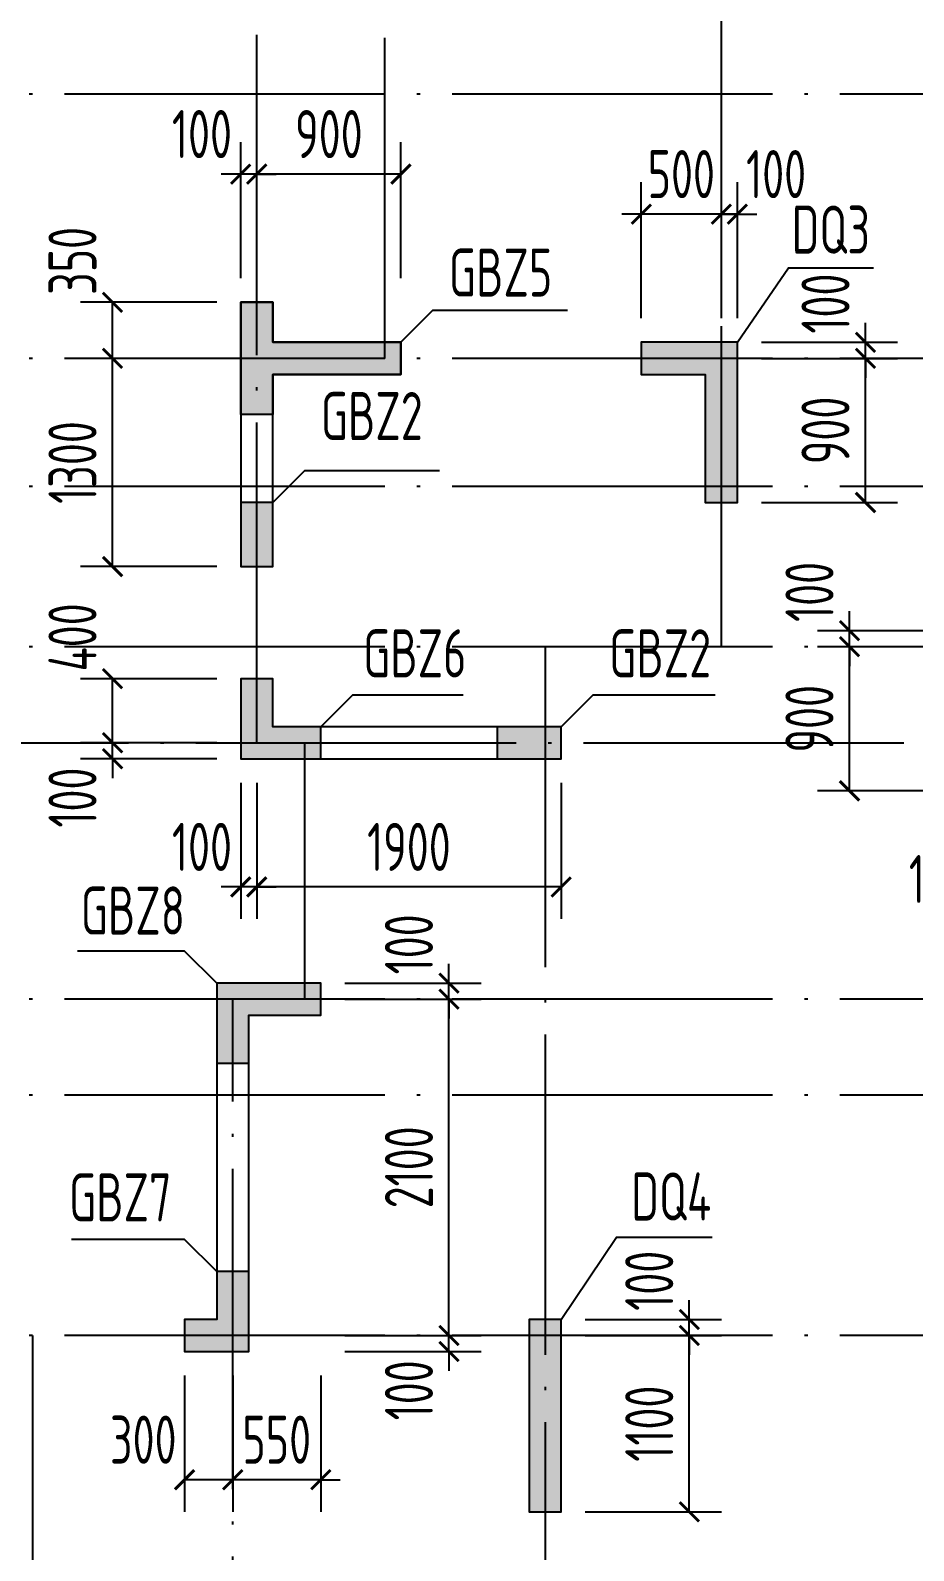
# Model space of a CAD drawing. Extents: x -668857 to 154266, y -275694 to 291306.
# Drawn here: x -326259 to -320747, y 67049 to 76538 of the extents above; entities that cross this region are included whole.
import ezdxf
from ezdxf.enums import TextEntityAlignment as Align

# ---------------------------------------------------------------- set-up
doc = ezdxf.new("R2010")
doc.units = 0
doc.header["$LTSCALE"] = 1000
doc.linetypes.add('DOTE', pattern=[2.42, 2, -0.2, 0.02, -0.2])
doc.layers.get('0').update_dxf_attribs({"linetype": 'CONTINUOUS'})
doc.layers.get('DEFPOINTS').update_dxf_attribs({"linetype": 'CONTINUOUS'})
for name, color, linetype in [('A-DOTE', 10, 'DOTE'), ('S-Q墙实线', 6, 'CONTINUOUS'), ('S-Q墙标注', 3, 'CONTINUOUS'), ('S-X详图填充', 252, 'CONTINUOUS'), ('S-X详图实线', 4, 'CONTINUOUS'), ('S-Z柱编号', 6, 'CONTINUOUS')]:
    doc.layers.add(name, color=color, linetype=linetype)
doc.styles.add('TSSD_REIN', font='tssdeng.shx', dxfattribs={"width": 0.7, "height": 300, "bigfont": 'tssdchn.shx'})
doc.styles.add('结构文字', font='zstxt.shx', dxfattribs={"width": 0.7, "bigfont": 'zshz.shx'})
doc.dimstyles.new('STRUCK', dxfattribs={"dimtxt": 400, "dimasz": 121, "dimexe": 200, "dimexo": 150, "dimgap": 115, "dimtad": 1, "dimdec": 0, "dimdsep": 46, "dimtxsty": '结构文字', "dimblk": 'ARCHTICK', "dimcen": 400, "dimclrd": 3, "dimclre": 3, "dimclrt": 7, "dimadec": 0, "dimazin": 0, "dimtfac": 1, "dimtdec": 0, "dimtix": 1, "dimtmove": 2, "dimatfit": 3, "dimldrblk": '_DIMX', "dimfxl": 0, "dimtolj": 1, "dimtzin": 0, "dimarcsym": 0})

# ---------------------------------------------------------------- blocks, each defined once
blk = doc.blocks.new('20210726.16395156')
at = {"layer": 'A-DOTE'}
for p, q in [((18500, 13100.3), (18500, 18249.9)), ((19300, 15500), (19300, 18249.9)), ((21400, 13700), (21400, 18249.9)), ((55600, 17150), (3600, 17150)), ((55600, 15500), (3600, 15500)), ((55600, 14700), (3600, 14700)), ((55600, 13700), (3600, 13700)), ((20299.8, 13700), (20300, 3600)), ((3600, 13100.3), (55600, 13100.3)), ((18800, 11500), (18800, 13100)), ((55600, 11500), (3600, 11500)), ((18350, 3600.1), (18350, 11500)), ((55600, 10900), (3600, 10900)), ((55600, 9400), (3600, 9400)), ((17100, 9400), (17100, 3600))]:
    blk.add_line(p, q, dxfattribs=at)
blk = doc.blocks.new('_ArchTick')
at = {"color": 0, "linetype": 'ByBlock', "const_width": 0.15}
blk.add_lwpolyline([(-0.5, -0.5), (0.5, 0.5)], dxfattribs=at)
blk = doc.blocks.new('*D1369')
at = {"layer": 'DEFPOINTS', "color": 0}
for p in [(-322946.8, 68391.2), (-322146.8, 68391.2), (-322946.8, 67291.2)]:
    blk.add_point(p, dxfattribs=at)
at = {"layer": 'S-Q墙标注', "color": 3, "lineweight": -2}
for p, q in [((-322796.8, 68391.2), (-321946.8, 68391.2)), ((-322146.8, 67291.2), (-322146.8, 68391.2)), ((-322796.8, 67291.2), (-321946.8, 67291.2))]:
    blk.add_line(p, q, dxfattribs=at)
at = {"layer": 'S-Q墙标注', "color": 3, "lineweight": -2, "xscale": 121, "yscale": 121, "zscale": 121}
for p, rotation in [((-322146.8, 68391.2), 90), ((-322146.8, 67291.2), 270)]:
    blk.add_blockref('_ArchTick', p, dxfattribs=dict(at, rotation=rotation))
at = {"layer": 'S-Q墙标注', "color": 7, "insert": (-322396.8, 67841.2), "char_height": 300, "attachment_point": 5, "rotation": 90, "style": 'TSSD_REIN'}
blk.add_mtext('\\A1;1100', dxfattribs=at)
blk = doc.blocks.new('_DIMX')
blk.add_line((-150, 0), (150, 0))
at = {"const_width": 50}
blk.add_lwpolyline([(-70, -70), (70, 70)], dxfattribs=at)
blk = doc.blocks.new('*D1370')
at = {"layer": 'DEFPOINTS', "color": 0}
for p in [(-322946.8, 68491.2), (-322146.8, 68491.2), (-322946.8, 68391.2)]:
    blk.add_point(p, dxfattribs=at)
at = {"layer": 'S-Q墙标注', "color": 3, "lineweight": -2}
for p, q in [((-322146.8, 68491.2), (-322146.8, 68612.2)), ((-322796.8, 68491.2), (-321946.8, 68491.2)), ((-322146.8, 68391.2), (-322146.8, 68491.2)), ((-322796.8, 68391.2), (-321946.8, 68391.2)), ((-322146.8, 68391.2), (-322146.8, 68270.2))]:
    blk.add_line(p, q, dxfattribs=at)
at = {"layer": 'S-Q墙标注', "color": 3, "lineweight": -2, "xscale": 121, "yscale": 121, "zscale": 121}
for p, rotation in [((-322146.8, 68491.2), 270), ((-322146.8, 68391.2), 90)]:
    blk.add_blockref('_ArchTick', p, dxfattribs=dict(at, rotation=rotation))
at = {"layer": 'S-Q墙标注', "color": 7, "insert": (-322396.8, 68733.1), "char_height": 300, "attachment_point": 5, "rotation": 90, "style": 'TSSD_REIN'}
blk.add_mtext('\\A1;100', dxfattribs=at)
blk = doc.blocks.new('*D1379')
at = {"layer": 'DEFPOINTS', "color": 0}
for p in [(-321146.8, 72691.2), (-320346.8, 72691.2), (-320346.8, 71791.2)]:
    blk.add_point(p, dxfattribs=at)
at = {"layer": 'S-Q墙标注', "color": 3, "lineweight": -2}
for p, q in [((-320496.8, 72691.2), (-321346.8, 72691.2)), ((-321146.8, 71791.2), (-321146.8, 72691.2)), ((-320496.8, 71791.2), (-321346.8, 71791.2))]:
    blk.add_line(p, q, dxfattribs=at)
at = {"layer": 'S-Q墙标注', "color": 3, "lineweight": -2, "xscale": 121, "yscale": 121, "zscale": 121}
for p, rotation in [((-321146.8, 72691.2), 90), ((-321146.8, 71791.2), 270)]:
    blk.add_blockref('_ArchTick', p, dxfattribs=dict(at, rotation=rotation))
at = {"layer": 'S-Q墙标注', "color": 7, "insert": (-321396.8, 72241.2), "char_height": 300, "attachment_point": 5, "rotation": 90, "style": 'TSSD_REIN'}
blk.add_mtext('\\A1;900', dxfattribs=at)
blk = doc.blocks.new('*D1380')
at = {"layer": 'DEFPOINTS', "color": 0}
for p in [(-321146.8, 72791.2), (-320346.8, 72791.2), (-320346.8, 72691.2)]:
    blk.add_point(p, dxfattribs=at)
at = {"layer": 'S-Q墙标注', "color": 3, "lineweight": -2}
for p, q in [((-321146.8, 72791.2), (-321146.8, 72912.2)), ((-320496.8, 72791.2), (-321346.8, 72791.2)), ((-321146.8, 72691.2), (-321146.8, 72791.2)), ((-320496.8, 72691.2), (-321346.8, 72691.2)), ((-321146.8, 72691.2), (-321146.8, 72570.2))]:
    blk.add_line(p, q, dxfattribs=at)
at = {"layer": 'S-Q墙标注', "color": 3, "lineweight": -2, "xscale": 121, "yscale": 121, "zscale": 121}
for p, rotation in [((-321146.8, 72791.2), 270), ((-321146.8, 72691.2), 90)]:
    blk.add_blockref('_ArchTick', p, dxfattribs=dict(at, rotation=rotation))
at = {"layer": 'S-Q墙标注', "color": 7, "insert": (-321396.8, 73033.1), "char_height": 300, "attachment_point": 5, "rotation": 90, "style": 'TSSD_REIN'}
blk.add_mtext('\\A1;100', dxfattribs=at)
blk = doc.blocks.new('*D1382')
at = {"layer": 'DEFPOINTS', "color": 0}
for p in [(-320346.8, 71791.2), (-320246.8, 71791.2), (-320346.8, 70991.2)]:
    blk.add_point(p, dxfattribs=at)
at = {"layer": 'S-Q墙标注', "color": 3, "lineweight": -2}
for p, q in [((-320346.8, 71641.2), (-320346.8, 70791.2)), ((-320246.8, 71641.2), (-320246.8, 70791.2)), ((-320346.8, 70991.2), (-320467.8, 70991.2)), ((-320246.8, 70991.2), (-320346.8, 70991.2)), ((-320246.8, 70991.2), (-320125.8, 70991.2))]:
    blk.add_line(p, q, dxfattribs=at)
at = {"layer": 'S-Q墙标注', "color": 3, "lineweight": -2, "xscale": 121, "yscale": 121, "zscale": 121}
blk.add_blockref('_ArchTick', (-320346.8, 70991.2), dxfattribs=at)
at = {"layer": 'S-Q墙标注', "color": 3, "lineweight": -2, "xscale": 121, "yscale": 121, "zscale": 121, "rotation": 180}
blk.add_blockref('_ArchTick', (-320246.8, 70991.2), dxfattribs=at)
at = {"layer": 'S-Q墙标注', "color": 7, "insert": (-320588.7, 71241.2), "char_height": 300, "attachment_point": 5, "style": 'TSSD_REIN'}
blk.add_mtext('\\A1;100', dxfattribs=at)
blk = doc.blocks.new('*D1383')
at = {"layer": 'DEFPOINTS', "color": 0}
for p in [(-325746.8, 72091.5), (-324946.8, 72091.5), (-324946.8, 71991.5)]:
    blk.add_point(p, dxfattribs=at)
at = {"layer": 'S-Q墙标注', "color": 3, "lineweight": -2}
for p, q in [((-325746.8, 72091.5), (-325746.8, 72212.5)), ((-325096.8, 72091.5), (-325946.8, 72091.5)), ((-325746.8, 71991.5), (-325746.8, 72091.5)), ((-325096.8, 71991.5), (-325946.8, 71991.5)), ((-325746.8, 71991.5), (-325746.8, 71870.5))]:
    blk.add_line(p, q, dxfattribs=at)
at = {"layer": 'S-Q墙标注', "color": 3, "lineweight": -2, "xscale": 121, "yscale": 121, "zscale": 121}
for p, rotation in [((-325746.8, 72091.5), 270), ((-325746.8, 71991.5), 90)]:
    blk.add_blockref('_ArchTick', p, dxfattribs=dict(at, rotation=rotation))
at = {"layer": 'S-Q墙标注', "color": 7, "insert": (-325996.8, 71749.5), "char_height": 300, "attachment_point": 5, "rotation": 90, "style": 'TSSD_REIN'}
blk.add_mtext('\\A1;100', dxfattribs=at)
blk = doc.blocks.new('*D1384')
at = {"layer": 'DEFPOINTS', "color": 0}
for p in [(-325746.8, 72491.5), (-324946.8, 72491.5), (-324946.8, 72091.5)]:
    blk.add_point(p, dxfattribs=at)
at = {"layer": 'S-Q墙标注', "color": 3, "lineweight": -2}
for p, q in [((-325096.8, 72491.5), (-325946.8, 72491.5)), ((-325746.8, 72091.5), (-325746.8, 72491.5)), ((-325096.8, 72091.5), (-325946.8, 72091.5))]:
    blk.add_line(p, q, dxfattribs=at)
at = {"layer": 'S-Q墙标注', "color": 3, "lineweight": -2, "xscale": 121, "yscale": 121, "zscale": 121}
for p, rotation in [((-325746.8, 72491.5), 90), ((-325746.8, 72091.5), 270)]:
    blk.add_blockref('_ArchTick', p, dxfattribs=dict(at, rotation=rotation))
at = {"layer": 'S-Q墙标注', "color": 7, "insert": (-325996.8, 72749.5), "char_height": 300, "attachment_point": 5, "rotation": 90, "style": 'TSSD_REIN'}
blk.add_mtext('\\A1;400', dxfattribs=at)
blk = doc.blocks.new('*D1385')
at = {"layer": 'DEFPOINTS', "color": 0}
for p in [(-324846.8, 71991.5), (-322946.8, 71991.5), (-324846.8, 71191.5)]:
    blk.add_point(p, dxfattribs=at)
at = {"layer": 'S-Q墙标注', "color": 3, "lineweight": -2}
for p, q in [((-324846.8, 71841.5), (-324846.8, 70991.5)), ((-322946.8, 71841.5), (-322946.8, 70991.5)), ((-322946.8, 71191.5), (-324846.8, 71191.5))]:
    blk.add_line(p, q, dxfattribs=at)
at = {"layer": 'S-Q墙标注', "color": 3, "lineweight": -2, "xscale": 121, "yscale": 121, "zscale": 121, "rotation": 180}
blk.add_blockref('_ArchTick', (-324846.8, 71191.5), dxfattribs=at)
at = {"layer": 'S-Q墙标注', "color": 3, "lineweight": -2, "xscale": 121, "yscale": 121, "zscale": 121}
blk.add_blockref('_ArchTick', (-322946.8, 71191.5), dxfattribs=at)
at = {"layer": 'S-Q墙标注', "color": 7, "insert": (-323896.8, 71441.5), "char_height": 300, "attachment_point": 5, "style": 'TSSD_REIN'}
blk.add_mtext('\\A1;1900', dxfattribs=at)
blk = doc.blocks.new('*D1386')
at = {"layer": 'DEFPOINTS', "color": 0}
for p in [(-324946.8, 71991.5), (-324846.8, 71991.5), (-324946.8, 71191.5)]:
    blk.add_point(p, dxfattribs=at)
at = {"layer": 'S-Q墙标注', "color": 3, "lineweight": -2}
for p, q in [((-324946.8, 71841.5), (-324946.8, 70991.5)), ((-324846.8, 71841.5), (-324846.8, 70991.5)), ((-324946.8, 71191.5), (-325067.8, 71191.5)), ((-324846.8, 71191.5), (-324946.8, 71191.5)), ((-324846.8, 71191.5), (-324725.8, 71191.5))]:
    blk.add_line(p, q, dxfattribs=at)
at = {"layer": 'S-Q墙标注', "color": 3, "lineweight": -2, "xscale": 121, "yscale": 121, "zscale": 121}
blk.add_blockref('_ArchTick', (-324946.8, 71191.5), dxfattribs=at)
at = {"layer": 'S-Q墙标注', "color": 3, "lineweight": -2, "xscale": 121, "yscale": 121, "zscale": 121, "rotation": 180}
blk.add_blockref('_ArchTick', (-324846.8, 71191.5), dxfattribs=at)
at = {"layer": 'S-Q墙标注', "color": 7, "insert": (-325188.7, 71441.5), "char_height": 300, "attachment_point": 5, "style": 'TSSD_REIN'}
blk.add_mtext('\\A1;100', dxfattribs=at)
blk = doc.blocks.new('*D1387')
at = {"layer": 'DEFPOINTS', "color": 0}
for p in [(-321846.8, 74491.2), (-321046.8, 74491.2), (-321846.8, 73591.2)]:
    blk.add_point(p, dxfattribs=at)
at = {"layer": 'S-Q墙标注', "color": 3, "lineweight": -2}
for p, q in [((-321696.8, 74491.2), (-320846.8, 74491.2)), ((-321046.8, 73591.2), (-321046.8, 74491.2)), ((-321696.8, 73591.2), (-320846.8, 73591.2))]:
    blk.add_line(p, q, dxfattribs=at)
at = {"layer": 'S-Q墙标注', "color": 3, "lineweight": -2, "xscale": 121, "yscale": 121, "zscale": 121}
for p, rotation in [((-321046.8, 74491.2), 90), ((-321046.8, 73591.2), 270)]:
    blk.add_blockref('_ArchTick', p, dxfattribs=dict(at, rotation=rotation))
at = {"layer": 'S-Q墙标注', "color": 7, "insert": (-321296.8, 74041.2), "char_height": 300, "attachment_point": 5, "rotation": 90, "style": 'TSSD_REIN'}
blk.add_mtext('\\A1;900', dxfattribs=at)
blk = doc.blocks.new('*D1388')
at = {"layer": 'DEFPOINTS', "color": 0}
for p in [(-321846.8, 74591.2), (-321046.8, 74591.2), (-321846.8, 74491.2)]:
    blk.add_point(p, dxfattribs=at)
at = {"layer": 'S-Q墙标注', "color": 3, "lineweight": -2}
for p, q in [((-321046.8, 74591.2), (-321046.8, 74712.2)), ((-321696.8, 74591.2), (-320846.8, 74591.2)), ((-321046.8, 74491.2), (-321046.8, 74591.2)), ((-321696.8, 74491.2), (-320846.8, 74491.2)), ((-321046.8, 74491.2), (-321046.8, 74370.2))]:
    blk.add_line(p, q, dxfattribs=at)
at = {"layer": 'S-Q墙标注', "color": 3, "lineweight": -2, "xscale": 121, "yscale": 121, "zscale": 121}
for p, rotation in [((-321046.8, 74591.2), 270), ((-321046.8, 74491.2), 90)]:
    blk.add_blockref('_ArchTick', p, dxfattribs=dict(at, rotation=rotation))
at = {"layer": 'S-Q墙标注', "color": 7, "insert": (-321296.8, 74833.1), "char_height": 300, "attachment_point": 5, "rotation": 90, "style": 'TSSD_REIN'}
blk.add_mtext('\\A1;100', dxfattribs=at)
blk = doc.blocks.new('*D1389')
at = {"layer": 'DEFPOINTS', "color": 0}
for p in [(-321946.8, 75391.2), (-321946.8, 74591.2), (-321846.8, 74591.2)]:
    blk.add_point(p, dxfattribs=at)
at = {"layer": 'S-Q墙标注', "color": 3, "lineweight": -2}
for p, q in [((-321946.8, 74741.2), (-321946.8, 75591.2)), ((-321846.8, 74741.2), (-321846.8, 75591.2)), ((-321946.8, 75391.2), (-322067.8, 75391.2)), ((-321846.8, 75391.2), (-321946.8, 75391.2)), ((-321846.8, 75391.2), (-321725.8, 75391.2))]:
    blk.add_line(p, q, dxfattribs=at)
at = {"layer": 'S-Q墙标注', "color": 3, "lineweight": -2, "xscale": 121, "yscale": 121, "zscale": 121}
blk.add_blockref('_ArchTick', (-321946.8, 75391.2), dxfattribs=at)
at = {"layer": 'S-Q墙标注', "color": 3, "lineweight": -2, "xscale": 121, "yscale": 121, "zscale": 121, "rotation": 180}
blk.add_blockref('_ArchTick', (-321846.8, 75391.2), dxfattribs=at)
at = {"layer": 'S-Q墙标注', "color": 7, "insert": (-321604.9, 75641.2), "char_height": 300, "attachment_point": 5, "style": 'TSSD_REIN'}
blk.add_mtext('\\A1;100', dxfattribs=at)
blk = doc.blocks.new('*D1390')
at = {"layer": 'DEFPOINTS', "color": 0}
for p in [(-322446.7, 75391.2), (-322446.7, 74591.2), (-321946.8, 74591.2)]:
    blk.add_point(p, dxfattribs=at)
at = {"layer": 'S-Q墙标注', "color": 3, "lineweight": -2}
for p, q in [((-322446.7, 74741.2), (-322446.7, 75591.2)), ((-321946.8, 74741.2), (-321946.8, 75591.2)), ((-322446.7, 75391.2), (-322567.7, 75391.2)), ((-321946.8, 75391.2), (-322446.7, 75391.2)), ((-321946.8, 75391.2), (-321825.8, 75391.2))]:
    blk.add_line(p, q, dxfattribs=at)
at = {"layer": 'S-Q墙标注', "color": 3, "lineweight": -2, "xscale": 121, "yscale": 121, "zscale": 121}
blk.add_blockref('_ArchTick', (-322446.7, 75391.2), dxfattribs=at)
at = {"layer": 'S-Q墙标注', "color": 3, "lineweight": -2, "xscale": 121, "yscale": 121, "zscale": 121, "rotation": 180}
blk.add_blockref('_ArchTick', (-321946.8, 75391.2), dxfattribs=at)
at = {"layer": 'S-Q墙标注', "color": 7, "insert": (-322196.8, 75641.2), "char_height": 300, "attachment_point": 5, "style": 'TSSD_REIN'}
blk.add_mtext('\\A1;500', dxfattribs=at)
blk = doc.blocks.new('*D1391')
at = {"layer": 'DEFPOINTS', "color": 0}
for p in [(-324446.7, 68391.2), (-323646.7, 68391.2), (-324446.7, 68291.2)]:
    blk.add_point(p, dxfattribs=at)
at = {"layer": 'S-Q墙标注', "color": 3, "lineweight": -2}
for p, q in [((-323646.7, 68391.2), (-323646.7, 68512.2)), ((-324296.7, 68391.2), (-323446.7, 68391.2)), ((-323646.7, 68291.2), (-323646.7, 68391.2)), ((-324296.7, 68291.2), (-323446.7, 68291.2)), ((-323646.7, 68291.2), (-323646.7, 68170.2))]:
    blk.add_line(p, q, dxfattribs=at)
at = {"layer": 'S-Q墙标注', "color": 3, "lineweight": -2, "xscale": 121, "yscale": 121, "zscale": 121}
for p, rotation in [((-323646.7, 68391.2), 270), ((-323646.7, 68291.2), 90)]:
    blk.add_blockref('_ArchTick', p, dxfattribs=dict(at, rotation=rotation))
at = {"layer": 'S-Q墙标注', "color": 7, "insert": (-323896.7, 68049.3), "char_height": 300, "attachment_point": 5, "rotation": 90, "style": 'TSSD_REIN'}
blk.add_mtext('\\A1;100', dxfattribs=at)
blk = doc.blocks.new('*D1392')
at = {"layer": 'DEFPOINTS', "color": 0}
for p in [(-324446.7, 70491.2), (-323646.7, 70491.2), (-324446.7, 68391.2)]:
    blk.add_point(p, dxfattribs=at)
at = {"layer": 'S-Q墙标注', "color": 3, "lineweight": -2}
for p, q in [((-324296.7, 70491.2), (-323446.7, 70491.2)), ((-323646.7, 68391.2), (-323646.7, 70491.2)), ((-324296.7, 68391.2), (-323446.7, 68391.2))]:
    blk.add_line(p, q, dxfattribs=at)
at = {"layer": 'S-Q墙标注', "color": 3, "lineweight": -2, "xscale": 121, "yscale": 121, "zscale": 121}
for p, rotation in [((-323646.7, 70491.2), 90), ((-323646.7, 68391.2), 270)]:
    blk.add_blockref('_ArchTick', p, dxfattribs=dict(at, rotation=rotation))
at = {"layer": 'S-Q墙标注', "color": 7, "insert": (-323896.7, 69441.2), "char_height": 300, "attachment_point": 5, "rotation": 90, "style": 'TSSD_REIN'}
blk.add_mtext('\\A1;2100', dxfattribs=at)
blk = doc.blocks.new('*D1393')
at = {"layer": 'DEFPOINTS', "color": 0}
for p in [(-324446.7, 70591.2), (-323646.7, 70591.2), (-324446.7, 70491.2)]:
    blk.add_point(p, dxfattribs=at)
at = {"layer": 'S-Q墙标注', "color": 3, "lineweight": -2}
for p, q in [((-323646.7, 70591.2), (-323646.7, 70712.2)), ((-324296.7, 70591.2), (-323446.7, 70591.2)), ((-323646.7, 70491.2), (-323646.7, 70591.2)), ((-324296.7, 70491.2), (-323446.7, 70491.2)), ((-323646.7, 70491.2), (-323646.7, 70370.2))]:
    blk.add_line(p, q, dxfattribs=at)
at = {"layer": 'S-Q墙标注', "color": 3, "lineweight": -2, "xscale": 121, "yscale": 121, "zscale": 121}
for p, rotation in [((-323646.7, 70591.2), 270), ((-323646.7, 70491.2), 90)]:
    blk.add_blockref('_ArchTick', p, dxfattribs=dict(at, rotation=rotation))
at = {"layer": 'S-Q墙标注', "color": 7, "insert": (-323896.7, 70833.1), "char_height": 300, "attachment_point": 5, "rotation": 90, "style": 'TSSD_REIN'}
blk.add_mtext('\\A1;100', dxfattribs=at)
blk = doc.blocks.new('*D1959')
at = {"layer": 'DEFPOINTS', "color": 0}
for p in [(-324996.8, 68291.2), (-324446.9, 68291.2), (-324996.8, 67491.2)]:
    blk.add_point(p, dxfattribs=at)
at = {"layer": 'S-Q墙标注', "color": 3, "lineweight": -2}
for p, q in [((-324996.8, 68141.2), (-324996.8, 67291.2)), ((-324446.9, 68141.2), (-324446.9, 67291.2)), ((-324996.8, 67491.2), (-325117.8, 67491.2)), ((-324446.9, 67491.2), (-324996.8, 67491.2)), ((-324446.9, 67491.2), (-324325.9, 67491.2))]:
    blk.add_line(p, q, dxfattribs=at)
at = {"layer": 'S-Q墙标注', "color": 3, "lineweight": -2, "xscale": 121, "yscale": 121, "zscale": 121}
blk.add_blockref('_ArchTick', (-324996.8, 67491.2), dxfattribs=at)
at = {"layer": 'S-Q墙标注', "color": 3, "lineweight": -2, "xscale": 121, "yscale": 121, "zscale": 121, "rotation": 180}
blk.add_blockref('_ArchTick', (-324446.9, 67491.2), dxfattribs=at)
at = {"layer": 'S-Q墙标注', "color": 7, "insert": (-324721.8, 67741.2), "char_height": 300, "attachment_point": 5, "style": 'TSSD_REIN'}
blk.add_mtext('\\A1;550', dxfattribs=at)
blk = doc.blocks.new('*D1960')
at = {"layer": 'DEFPOINTS', "color": 0}
for p in [(-325296.8, 68291.2), (-324996.8, 68291.2), (-325296.8, 67491.2)]:
    blk.add_point(p, dxfattribs=at)
at = {"layer": 'S-Q墙标注', "color": 3, "lineweight": -2}
for p, q in [((-325296.8, 68141.2), (-325296.8, 67291.2)), ((-324996.8, 68141.2), (-324996.8, 67291.2)), ((-324996.8, 67491.2), (-325296.8, 67491.2))]:
    blk.add_line(p, q, dxfattribs=at)
at = {"layer": 'S-Q墙标注', "color": 3, "lineweight": -2, "xscale": 121, "yscale": 121, "zscale": 121, "rotation": 180}
blk.add_blockref('_ArchTick', (-325296.8, 67491.2), dxfattribs=at)
at = {"layer": 'S-Q墙标注', "color": 3, "lineweight": -2, "xscale": 121, "yscale": 121, "zscale": 121}
blk.add_blockref('_ArchTick', (-324996.8, 67491.2), dxfattribs=at)
at = {"layer": 'S-Q墙标注', "color": 7, "insert": (-325554.9, 67741.2), "char_height": 300, "attachment_point": 5, "style": 'TSSD_REIN'}
blk.add_mtext('\\A1;300', dxfattribs=at)
blk = doc.blocks.new('*D2039')
at = {"layer": 'DEFPOINTS', "color": 0}
for p in [(-325746.8, 74491.2), (-324946.8, 74491.2), (-324946.8, 73191.2)]:
    blk.add_point(p, dxfattribs=at)
at = {"layer": 'S-Q墙标注', "color": 3, "lineweight": -2}
for p, q in [((-325096.8, 74491.2), (-325946.8, 74491.2)), ((-325746.8, 73191.2), (-325746.8, 74491.2)), ((-325096.8, 73191.2), (-325946.8, 73191.2))]:
    blk.add_line(p, q, dxfattribs=at)
at = {"layer": 'S-Q墙标注', "color": 3, "lineweight": -2, "xscale": 121, "yscale": 121, "zscale": 121}
for p, rotation in [((-325746.8, 74491.2), 90), ((-325746.8, 73191.2), 270)]:
    blk.add_blockref('_ArchTick', p, dxfattribs=dict(at, rotation=rotation))
at = {"layer": 'S-Q墙标注', "color": 7, "insert": (-325996.8, 73841.2), "char_height": 300, "attachment_point": 5, "rotation": 90, "style": 'TSSD_REIN'}
blk.add_mtext('\\A1;1300', dxfattribs=at)
blk = doc.blocks.new('*D2040')
at = {"layer": 'DEFPOINTS', "color": 0}
for p in [(-325746.8, 74841.2), (-324946.8, 74841.2), (-324946.8, 74491.2)]:
    blk.add_point(p, dxfattribs=at)
at = {"layer": 'S-Q墙标注', "color": 3, "lineweight": -2}
for p, q in [((-325096.8, 74841.2), (-325946.8, 74841.2)), ((-325746.8, 74491.2), (-325746.8, 74841.2)), ((-325096.8, 74491.2), (-325946.8, 74491.2))]:
    blk.add_line(p, q, dxfattribs=at)
at = {"layer": 'S-Q墙标注', "color": 3, "lineweight": -2, "xscale": 121, "yscale": 121, "zscale": 121}
for p, rotation in [((-325746.8, 74841.2), 90), ((-325746.8, 74491.2), 270)]:
    blk.add_blockref('_ArchTick', p, dxfattribs=dict(at, rotation=rotation))
at = {"layer": 'S-Q墙标注', "color": 7, "insert": (-325996.8, 75099.3), "char_height": 300, "attachment_point": 5, "rotation": 90, "style": 'TSSD_REIN'}
blk.add_mtext('\\A1;350', dxfattribs=at)
blk = doc.blocks.new('*D2041')
at = {"layer": 'DEFPOINTS', "color": 0}
for p in [(-324846.8, 75641.2), (-324846.8, 74841.2), (-323946.7, 74841.2)]:
    blk.add_point(p, dxfattribs=at)
at = {"layer": 'S-Q墙标注', "color": 3, "lineweight": -2}
for p, q in [((-324846.8, 74991.2), (-324846.8, 75841.2)), ((-323946.7, 74991.2), (-323946.7, 75841.2)), ((-323946.7, 75641.2), (-324846.8, 75641.2))]:
    blk.add_line(p, q, dxfattribs=at)
at = {"layer": 'S-Q墙标注', "color": 3, "lineweight": -2, "xscale": 121, "yscale": 121, "zscale": 121, "rotation": 180}
blk.add_blockref('_ArchTick', (-324846.8, 75641.2), dxfattribs=at)
at = {"layer": 'S-Q墙标注', "color": 3, "lineweight": -2, "xscale": 121, "yscale": 121, "zscale": 121}
blk.add_blockref('_ArchTick', (-323946.7, 75641.2), dxfattribs=at)
at = {"layer": 'S-Q墙标注', "color": 7, "insert": (-324396.7, 75891.2), "char_height": 300, "attachment_point": 5, "style": 'TSSD_REIN'}
blk.add_mtext('\\A1;900', dxfattribs=at)
blk = doc.blocks.new('*D2042')
at = {"layer": 'DEFPOINTS', "color": 0}
for p in [(-324946.8, 75641.2), (-324946.8, 74841.2), (-324846.8, 74841.2)]:
    blk.add_point(p, dxfattribs=at)
at = {"layer": 'S-Q墙标注', "color": 3, "lineweight": -2}
for p, q in [((-324946.8, 74991.2), (-324946.8, 75841.2)), ((-324846.8, 74991.2), (-324846.8, 75841.2)), ((-324946.8, 75641.2), (-325067.8, 75641.2)), ((-324846.8, 75641.2), (-324946.8, 75641.2)), ((-324846.8, 75641.2), (-324725.8, 75641.2))]:
    blk.add_line(p, q, dxfattribs=at)
at = {"layer": 'S-Q墙标注', "color": 3, "lineweight": -2, "xscale": 121, "yscale": 121, "zscale": 121}
blk.add_blockref('_ArchTick', (-324946.8, 75641.2), dxfattribs=at)
at = {"layer": 'S-Q墙标注', "color": 3, "lineweight": -2, "xscale": 121, "yscale": 121, "zscale": 121, "rotation": 180}
blk.add_blockref('_ArchTick', (-324846.8, 75641.2), dxfattribs=at)
at = {"layer": 'S-Q墙标注', "color": 7, "insert": (-325188.7, 75891.2), "char_height": 300, "attachment_point": 5, "style": 'TSSD_REIN'}
blk.add_mtext('\\A1;100', dxfattribs=at)

msp = doc.modelspace()

# ---------------------------------------------------------------- hatches: boundary and pattern name
at = {"layer": 'S-X详图填充'}
h = msp.add_hatch(color=256, dxfattribs=at)
h.dxf.hatch_style = 1
h.paths.add_polyline_path([(-324746.8, 74140.74), (-324946.8, 74140.74), (-324946.8, 74841.2), (-324746.8, 74841.2), (-324746.8, 74591.2), (-323946.67, 74591.2), (-323946.67, 74391.2), (-324746.8, 74391.2)])
h = msp.add_hatch(color=256, dxfattribs=at)
h.dxf.hatch_style = 1
h.paths.add_polyline_path([(-321846.8, 74591.2), (-322446.71, 74591.2), (-322446.71, 74391.2), (-322046.8, 74391.2), (-322046.8, 73591.2), (-321846.8, 73591.2)])
h = msp.add_hatch(color=256, dxfattribs=at)
h.dxf.hatch_style = 1
h.paths.add_polyline_path([(-324746.8, 73591.2), (-324946.8, 73591.2), (-324946.8, 73191.2), (-324746.8, 73191.2)])
h = msp.add_hatch(color=256, dxfattribs=at)
h.dxf.hatch_style = 1
h.paths.add_polyline_path([(-324446.8, 71991.47), (-324446.8, 72191.47), (-324746.8, 72191.47), (-324746.8, 72491.47), (-324946.8, 72491.47), (-324946.8, 71991.47)])
h = msp.add_hatch(color=256, dxfattribs=at)
h.dxf.hatch_style = 1
h.paths.add_polyline_path([(-323346.8, 72191.47), (-323346.8, 71991.47), (-322946.8, 71991.47), (-322946.8, 72191.47)])
h = msp.add_hatch(color=256, dxfattribs=at)
h.dxf.hatch_style = 1
h.paths.add_polyline_path([(-325096.8, 70091.2), (-324896.8, 70091.2), (-324896.8, 70391.2), (-324446.92, 70391.2), (-324446.92, 70591.2), (-325096.8, 70591.2)])
h = msp.add_hatch(color=256, dxfattribs=at)
h.dxf.hatch_style = 1
h.paths.add_polyline_path([(-324896.8, 68791.2), (-325096.8, 68791.2), (-325096.8, 68491.2), (-325296.8, 68491.2), (-325296.8, 68291.2), (-324896.8, 68291.2)])
h = msp.add_hatch(color=256, dxfattribs=at)
h.dxf.hatch_style = 1
h.paths.add_polyline_path([(-323146.81, 67291.2), (-322946.81, 67291.2), (-322946.81, 68491.2), (-323146.81, 68491.2)])

# ---------------------------------------------------------------- linework, layer by layer
at = {"layer": 'S-Q墙实线'}
for points in [[(-324946.8, 74491.2), (-324946.8, 73191.2), (-324746.8, 73191.2), (-324746.8, 74391.2), (-323947.19, 74391.2), (-323947.19, 74591.2), (-324746.8, 74591.2), (-324746.8, 74841.2), (-324946.8, 74841.2)], [(-321846.8, 74591.2), (-322446.71, 74591.2), (-322446.71, 74391.2), (-322046.8, 74391.2), (-322046.8, 73591.2), (-321846.8, 73591.2)], [(-324746.8, 72191.47), (-324746.8, 72491.47), (-324946.8, 72491.47), (-324946.8, 71991.47), (-324546.92, 71991.47), (-322946.8, 71991.47), (-322946.8, 72191.47), (-324546.92, 72191.47)], [(-324896.8, 68291.2), (-324896.8, 70391.2), (-324446.92, 70391.2), (-324446.92, 70591.2), (-325096.8, 70591.2), (-325096.8, 68491.2), (-325296.8, 68491.2), (-325296.8, 68291.2)], [(-322946.81, 67291.2), (-322946.81, 68491.2), (-323146.81, 68491.2), (-323146.81, 67291.2)]]:
    msp.add_lwpolyline(points, close=True, dxfattribs=at)
at = {"layer": 'S-X详图实线'}
for points in [[(-324746.8, 74140.74), (-324946.8, 74140.74), (-324946.8, 74841.2), (-324746.8, 74841.2), (-324746.8, 74591.2), (-323946.67, 74591.2), (-323946.67, 74391.2), (-324746.8, 74391.2), (-324746.8, 74391.2)], [(-321846.8, 74591.2), (-322446.71, 74591.2), (-322446.71, 74391.2), (-322046.8, 74391.2), (-322046.8, 73591.2), (-321846.8, 73591.2), (-321846.8, 74591.2)], [(-324746.8, 73591.2), (-324946.8, 73591.2), (-324946.8, 73191.2), (-324746.8, 73191.2), (-324746.8, 73591.2)], [(-324446.8, 71991.47), (-324446.8, 72191.47), (-324746.8, 72191.47), (-324746.8, 72491.47), (-324946.8, 72491.47), (-324946.8, 71991.47), (-324446.8, 71991.47)], [(-323346.8, 72191.47), (-323346.8, 71991.47), (-322946.8, 71991.47), (-322946.8, 72191.47), (-323346.8, 72191.47)], [(-325096.8, 70091.2), (-324896.8, 70091.2), (-324896.8, 70391.2), (-324446.92, 70391.2), (-324446.92, 70591.2), (-325096.8, 70591.2), (-325096.8, 70091.2)], [(-324896.8, 68791.2), (-325096.8, 68791.2), (-325096.8, 68491.2), (-325296.8, 68491.2), (-325296.8, 68291.2), (-324896.8, 68291.2), (-324896.8, 68791.2)], [(-323146.81, 67291.2), (-322946.81, 67291.2), (-322946.81, 68491.2), (-323146.81, 68491.2), (-323146.81, 67291.2)]]:
    msp.add_lwpolyline(points, close=True, dxfattribs=at)
at = {"layer": 'S-Z柱编号', "color": 7}
for points in [[(-321846.8, 74591.2), (-321527.09, 75056.27), (-320997.28, 75056.27)], [(-323947.39, 74591.2), (-323747.39, 74791.2), (-322907.39, 74791.2)], [(-324746.8, 73591.2), (-324546.8, 73791.2), (-323706.8, 73791.2)], [(-324446.8, 72191.47), (-324246.8, 72391.47), (-323559.02, 72391.47)], [(-322946.8, 72191.47), (-322746.8, 72391.47), (-321984.96, 72391.47)], [(-325096.8, 70591.2), (-325296.8, 70791.2), (-325965.44, 70791.2)], [(-325096.8, 68791.2), (-325296.8, 68991.2), (-326003.35, 68991.2)], [(-322947.27, 68491.2), (-322601.21, 69005.64), (-322003.7, 69005.64)]]:
    msp.add_lwpolyline(points, dxfattribs=at)

# ---------------------------------------------------------------- block references
at = {"layer": 'A-DOTE'}
msp.add_blockref('20210726.16395156', (-343346.8, 58991.15), dxfattribs=at)

# ---------------------------------------------------------------- texts
at = {"layer": 'S-Z柱编号', "color": 7, "style": 'TSSD_REIN', "width": 0.7}
for s, p in [('DQ3', (-321507.51, 75054.82)), ('GBZ5', (-323647.39, 74786.73)), ('GBZ2', (-324446.8, 73891.2)), ('GBZ6', (-324182.62, 72409.71)), ('GBZ2', (-322646.8, 72409.71)), ('GBZ8', (-325945.22, 70804)), ('GBZ7', (-326018.39, 69013.65)), ('DQ4', (-322508.62, 69019.34))]:
    msp.add_text(s, height=300, dxfattribs=at).set_placement(p, align=Align.BOTTOM_LEFT)

# ---------------------------------------------------------------- dimensions: what is measured, and where the dimension line sits
at = {"layer": 'S-Q墙标注'}
for base, p1, p2, angle, picture, middle in [((-324946.8, 75641.2), (-324846.79, 74841.2), (-324946.8, 74841.2), 180, '*D2042', (-325188.72, 75891.2)), ((-321946.8, 75391.2), (-321846.8, 74591.2), (-321946.8, 74591.2), 180, '*D1389', (-321604.87, 75641.2)), ((-325746.8, 74841.2), (-324946.8, 74491.2), (-324946.8, 74841.2), 90, '*D2040', (-325996.8, 75099.28)), ((-321046.8, 74591.2), (-321846.8, 74491.2), (-321846.8, 74591.2), 90, '*D1388', (-321296.8, 74833.12)), ((-321146.81, 72791.2), (-320346.81, 72691.2), (-320346.81, 72791.2), 90, '*D1380', (-321396.81, 73033.12)), ((-325746.8, 72491.47), (-324946.8, 72091.47), (-324946.8, 72491.47), 90, '*D1384', (-325996.8, 72749.55)), ((-325746.8, 72091.47), (-324946.8, 71991.47), (-324946.8, 72091.47), 90, '*D1383', (-325996.8, 71749.55)), ((-324946.8, 71191.47), (-324846.8, 71991.47), (-324946.8, 71991.47), 180, '*D1386', (-325188.72, 71441.47)), ((-320346.81, 70991.2), (-320246.8, 71791.2), (-320346.81, 71791.2), 180, '*D1382', (-320588.73, 71241.2)), ((-323646.73, 70591.2), (-324446.73, 70491.2), (-324446.73, 70591.2), 90, '*D1393', (-323896.73, 70833.12)), ((-322146.81, 68491.2), (-322946.81, 68391.2), (-322946.81, 68491.2), 90, '*D1370', (-322396.81, 68733.12)), ((-323646.73, 68391.2), (-324446.73, 68291.2), (-324446.73, 68391.2), 90, '*D1391', (-323896.73, 68049.28)), ((-325296.79, 67491.18), (-324996.79, 68291.18), (-325296.79, 68291.18), 180, '*D1960', (-325554.86, 67741.18))]:
    dim = msp.add_linear_dim(base=base, p1=p1, p2=p2, angle=angle, dimstyle='STRUCK', override={"dimtxt": 300, "dimgap": 100, "dimtxsty": 'TSSD_REIN'}, dxfattribs=at)
    dim.commit()
    dim.dimension.update_dxf_attribs({"geometry": picture, "text_midpoint": middle, "dimtype": 160})
for base, p1, p2, angle, picture, middle in [((-324846.79, 75641.2), (-323946.67, 74841.2), (-324846.79, 74841.2), 180, '*D2041', (-324396.73, 75891.2)), ((-322446.71, 75391.2), (-321946.8, 74591.2), (-322446.71, 74591.2), 180, '*D1390', (-322196.76, 75641.2)), ((-325746.8, 74491.2), (-324946.8, 73191.2), (-324946.8, 74491.2), 90, '*D2039', (-325996.8, 73841.2)), ((-321046.8, 74491.2), (-321846.8, 73591.2), (-321846.8, 74491.2), 90, '*D1387', (-321296.8, 74041.2)), ((-321146.81, 72691.2), (-320346.81, 71791.2), (-320346.81, 72691.2), 90, '*D1379', (-321396.81, 72241.2)), ((-324846.8, 71191.47), (-322946.8, 71991.47), (-324846.8, 71991.47), 180, '*D1385', (-323896.8, 71441.47)), ((-323646.73, 70491.2), (-324446.73, 68391.2), (-324446.73, 70491.2), 90, '*D1392', (-323896.73, 69441.2)), ((-322146.81, 68391.2), (-322946.81, 67291.2), (-322946.81, 68391.2), 90, '*D1369', (-322396.81, 67841.2)), ((-324996.79, 67491.18), (-324446.91, 68291.18), (-324996.79, 68291.18), 180, '*D1959', (-324721.85, 67741.18))]:
    dim = msp.add_linear_dim(base=base, p1=p1, p2=p2, angle=angle, dimstyle='STRUCK', override={"dimtxt": 300, "dimgap": 100, "dimtxsty": 'TSSD_REIN'}, dxfattribs=at)
    dim.commit()
    dim.dimension.update_dxf_attribs({"geometry": picture, "text_midpoint": middle})

doc.saveas('drawing.dxf')
